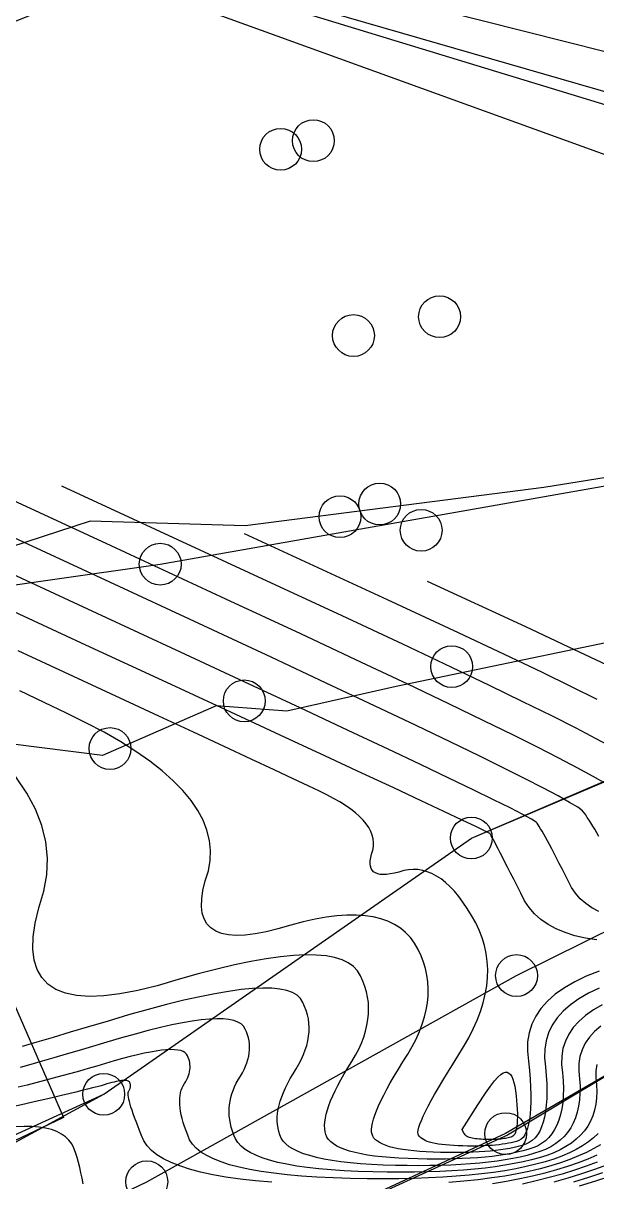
# Model space of a CAD drawing. Extents: x 83 to 1412852, y -76 to 4931706.
# Drawn here: x 1412689.03 to 1412702.75, y 4931555.2 to 4931582.91 of the extents above; entities that cross this region are included whole.
import ezdxf

# ---------------------------------------------------------------- set-up
doc = ezdxf.new("R2010")
doc.units = 0
doc.header["$MEASUREMENT"] = 0
doc.header["$PDMODE"] = 33
doc.header["$PDSIZE"] = 1
doc.layers.get('0').update_dxf_attribs({"color": 1, "linetype": 'CONTINUOUS'})
for name, color, linetype in [('Buildings-21-08-2020', 1, 'CONTINUOUS'), ('BUILDINGS21082020 entities', 1, 'CONTINUOUS'), ('Ground topo-Rev01', 1, 'CONTINUOUS'), ('New scratch layer', 1, 'CONTINUOUS')]:
    doc.layers.add(name, color=color, linetype=linetype)

msp = doc.modelspace()

# ---------------------------------------------------------------- linework, layer by layer
for points in [[(1412625.83, 4931580.38), (1412628.75, 4931581.8), (1412632.64, 4931582.21), (1412634.8, 4931580.2), (1412637.58, 4931576.34), (1412641.3, 4931568.83), (1412646.46, 4931561.43), (1412653.58, 4931556.32), (1412661.21, 4931552.91), (1412664.41, 4931553.01), (1412671.43, 4931552.25), (1412680.76, 4931551.75), (1412690.96, 4931557.29), (1412699.75, 4931563.42), (1412708.32, 4931567.05)], [(1412702.973, 4931564.713), (1412702.661, 4931564.891), (1412702.283, 4931565.097), (1412701.84, 4931565.33), (1412701.332, 4931565.59), (1412700.758, 4931565.878), (1412700.05, 4931566.225), (1412699.208, 4931566.631), (1412698.232, 4931567.097), (1412697.122, 4931567.621), (1412695.673, 4931568.3), (1412693.883, 4931569.134), (1412691.137, 4931570.407), (1412685.582, 4931572.977)], [(1412703.156, 4931565.567), (1412702.731, 4931565.796), (1412702.255, 4931566.045), (1412701.673, 4931566.34), (1412700.983, 4931566.681), (1412700.187, 4931567.067), (1412699.285, 4931567.499), (1412698.109, 4931568.054), (1412696.661, 4931568.731), (1412694.441, 4931569.761), (1412689.955, 4931571.837)], [(1412702.798, 4931563.455), (1412702.748, 4931563.544), (1412702.699, 4931563.628), (1412702.652, 4931563.707), (1412702.607, 4931563.78), (1412702.564, 4931563.849), (1412702.522, 4931563.912), (1412702.483, 4931563.971), (1412702.445, 4931564.024), (1412702.41, 4931564.072), (1412702.294, 4931564.155), (1412702.1, 4931564.273), (1412701.825, 4931564.425), (1412701.471, 4931564.613), (1412701.038, 4931564.835), (1412700.525, 4931565.092), (1412699.933, 4931565.384), (1412699.261, 4931565.711), (1412698.427, 4931566.11), (1412697.433, 4931566.582), (1412696.277, 4931567.126), (1412694.96, 4931567.744), (1412693.236, 4931568.547), (1412691.105, 4931569.537), (1412687.833, 4931571.053)], [(1412702.759, 4931566.73), (1412702.143, 4931567.037), (1412701.448, 4931567.377), (1412700.546, 4931567.807), (1412699.439, 4931568.328), (1412697.746, 4931569.116), (1412694.327, 4931570.697)], [(1412702.798, 4931561.66), (1412702.633, 4931561.749), (1412702.485, 4931561.852), (1412702.354, 4931561.968), (1412702.241, 4931562.097), (1412702.145, 4931562.239), (1412702.067, 4931562.395), (1412701.992, 4931562.543), (1412701.921, 4931562.682), (1412701.853, 4931562.814), (1412701.789, 4931562.938), (1412701.729, 4931563.053), (1412701.672, 4931563.161), (1412701.619, 4931563.261), (1412701.569, 4931563.353), (1412701.523, 4931563.437), (1412701.48, 4931563.512), (1412701.442, 4931563.58), (1412701.406, 4931563.64), (1412701.375, 4931563.692), (1412701.347, 4931563.736), (1412701.322, 4931563.772), (1412701.301, 4931563.8), (1412701.187, 4931563.871), (1412700.979, 4931563.983), (1412700.677, 4931564.138), (1412700.282, 4931564.334), (1412699.792, 4931564.573), (1412699.21, 4931564.854), (1412698.533, 4931565.178), (1412697.763, 4931565.543), (1412696.805, 4931565.995), (1412695.657, 4931566.532), (1412694.321, 4931567.156), (1412692.797, 4931567.866), (1412690.799, 4931568.794), (1412688.328, 4931569.939)], [(1412702.983, 4931567.56), (1412702.217, 4931567.925), (1412701.05, 4931568.47), (1412698.7, 4931569.557)], [(1412702.752, 4931560.984), (1412702.478, 4931561.026), (1412702.225, 4931561.084), (1412701.992, 4931561.158), (1412701.78, 4931561.247), (1412701.587, 4931561.351), (1412701.415, 4931561.47), (1412701.263, 4931561.605), (1412701.131, 4931561.756), (1412701.02, 4931561.921), (1412700.929, 4931562.102), (1412700.843, 4931562.273), (1412700.762, 4931562.432), (1412700.687, 4931562.581), (1412700.617, 4931562.719), (1412700.552, 4931562.846), (1412700.493, 4931562.962), (1412700.439, 4931563.067), (1412700.39, 4931563.162), (1412700.347, 4931563.245), (1412700.309, 4931563.318), (1412700.276, 4931563.38), (1412700.249, 4931563.432), (1412700.227, 4931563.472), (1412700.211, 4931563.502), (1412700.199, 4931563.521), (1412700.193, 4931563.529), (1412700.08, 4931563.586), (1412699.858, 4931563.693), (1412699.529, 4931563.85), (1412699.092, 4931564.056), (1412698.547, 4931564.312), (1412697.894, 4931564.617), (1412697.134, 4931564.972), (1412696.266, 4931565.376), (1412695.182, 4931565.88), (1412693.882, 4931566.483), (1412692.366, 4931567.186), (1412690.634, 4931567.988), (1412688.362, 4931569.04)], [(1412702.806, 4931560.238), (1412702.498, 4931560.115), (1412702.221, 4931559.981), (1412701.974, 4931559.837), (1412701.757, 4931559.684), (1412701.571, 4931559.519), (1412701.415, 4931559.345), (1412701.29, 4931559.161), (1412701.194, 4931558.966), (1412701.13, 4931558.761), (1412701.095, 4931558.546), (1412701.091, 4931558.32), (1412701.118, 4931558.085), (1412701.139, 4931557.862), (1412701.155, 4931557.654), (1412701.166, 4931557.459), (1412701.171, 4931557.278), (1412701.171, 4931557.11), (1412701.166, 4931556.956), (1412701.156, 4931556.816), (1412701.141, 4931556.689), (1412701.12, 4931556.576), (1412701.094, 4931556.476), (1412701.063, 4931556.39), (1412701.027, 4931556.318), (1412700.985, 4931556.259), (1412700.938, 4931556.214), (1412700.886, 4931556.182), (1412700.829, 4931556.164), (1412700.768, 4931556.148), (1412700.704, 4931556.132), (1412700.636, 4931556.118), (1412700.565, 4931556.106), (1412700.49, 4931556.095), (1412700.412, 4931556.085), (1412700.33, 4931556.076), (1412700.244, 4931556.069), (1412700.155, 4931556.063), (1412700.063, 4931556.058), (1412699.967, 4931556.055), (1412699.867, 4931556.053), (1412699.764, 4931556.052), (1412699.658, 4931556.053), (1412699.548, 4931556.055), (1412699.434, 4931556.058), (1412699.327, 4931556.063), (1412699.226, 4931556.07), (1412699.131, 4931556.078), (1412699.043, 4931556.088), (1412698.961, 4931556.1), (1412698.885, 4931556.113), (1412698.816, 4931556.128), (1412698.753, 4931556.145), (1412698.696, 4931556.164), (1412698.646, 4931556.184), (1412698.602, 4931556.205), (1412698.564, 4931556.229), (1412698.533, 4931556.254), (1412698.508, 4931556.28), (1412698.489, 4931556.309), (1412698.476, 4931556.339), (1412698.473, 4931556.381), (1412698.48, 4931556.434), (1412698.496, 4931556.5), (1412698.521, 4931556.577), (1412698.556, 4931556.666), (1412698.601, 4931556.767), (1412698.654, 4931556.879), (1412698.718, 4931557.004), (1412698.79, 4931557.14), (1412698.872, 4931557.288), (1412698.964, 4931557.448), (1412699.065, 4931557.62), (1412699.176, 4931557.803), (1412699.296, 4931557.998), (1412699.425, 4931558.205), (1412699.564, 4931558.424), (1412699.688, 4931558.64), (1412699.797, 4931558.854), (1412699.891, 4931559.065), (1412699.97, 4931559.273), (1412700.034, 4931559.479), (1412700.083, 4931559.682), (1412700.118, 4931559.883), (1412700.137, 4931560.081), (1412700.141, 4931560.276), (1412700.131, 4931560.469), (1412700.105, 4931560.659), (1412700.065, 4931560.847), (1412700.01, 4931561.031), (1412699.939, 4931561.214), (1412699.854, 4931561.393), (1412699.754, 4931561.57), (1412699.652, 4931561.734), (1412699.55, 4931561.885), (1412699.447, 4931562.022), (1412699.343, 4931562.146), (1412699.238, 4931562.257), (1412699.132, 4931562.355), (1412699.024, 4931562.44), (1412698.916, 4931562.511), (1412698.807, 4931562.569), (1412698.697, 4931562.614), (1412698.586, 4931562.645), (1412698.474, 4931562.664), (1412698.361, 4931562.669), (1412698.247, 4931562.661), (1412698.132, 4931562.639), (1412698.016, 4931562.605), (1412697.909, 4931562.578), (1412697.811, 4931562.56), (1412697.722, 4931562.549), (1412697.643, 4931562.546), (1412697.572, 4931562.551), (1412697.51, 4931562.564), (1412697.458, 4931562.584), (1412697.414, 4931562.613), (1412697.38, 4931562.649), (1412697.354, 4931562.694), (1412697.338, 4931562.746), (1412697.33, 4931562.806), (1412697.332, 4931562.874), (1412697.343, 4931562.95), (1412697.363, 4931563.034), (1412697.392, 4931563.126), (1412697.408, 4931563.218), (1412697.411, 4931563.308), (1412697.402, 4931563.399), (1412697.38, 4931563.489), (1412697.345, 4931563.579), (1412697.297, 4931563.668), (1412697.237, 4931563.757), (1412697.163, 4931563.846), (1412697.077, 4931563.934), (1412696.979, 4931564.021), (1412696.867, 4931564.109), (1412696.743, 4931564.196), (1412696.606, 4931564.282), (1412696.456, 4931564.368), (1412696.294, 4931564.454), (1412696.118, 4931564.539), (1412695.85, 4931564.667), (1412695.488, 4931564.838), (1412695.032, 4931565.052), (1412694.483, 4931565.309), (1412693.841, 4931565.609), (1412693.105, 4931565.952), (1412692.276, 4931566.338), (1412691.354, 4931566.767), (1412690.234, 4931567.287), (1412688.916, 4931567.898)], [(1412702.808, 4931559.831), (1412702.55, 4931559.707), (1412702.32, 4931559.573), (1412702.119, 4931559.43), (1412701.946, 4931559.277), (1412701.801, 4931559.115), (1412701.684, 4931558.944), (1412701.596, 4931558.763), (1412701.535, 4931558.572), (1412701.503, 4931558.372), (1412701.5, 4931558.162), (1412701.524, 4931557.943), (1412701.542, 4931557.736), (1412701.552, 4931557.541), (1412701.556, 4931557.358), (1412701.553, 4931557.186), (1412701.542, 4931557.027), (1412701.525, 4931556.88), (1412701.5, 4931556.745), (1412701.469, 4931556.622), (1412701.43, 4931556.51), (1412701.385, 4931556.411), (1412701.333, 4931556.324), (1412701.273, 4931556.248), (1412701.207, 4931556.185), (1412701.133, 4931556.133), (1412701.053, 4931556.094), (1412700.965, 4931556.067), (1412700.873, 4931556.041), (1412700.775, 4931556.018), (1412700.671, 4931555.997), (1412700.562, 4931555.977), (1412700.448, 4931555.96), (1412700.328, 4931555.945), (1412700.203, 4931555.932), (1412700.073, 4931555.921), (1412699.937, 4931555.911), (1412699.796, 4931555.904), (1412699.649, 4931555.899), (1412699.497, 4931555.896), (1412699.34, 4931555.895), (1412699.177, 4931555.896), (1412699.009, 4931555.9), (1412698.836, 4931555.905), (1412698.672, 4931555.912), (1412698.518, 4931555.923), (1412698.374, 4931555.935), (1412698.239, 4931555.951), (1412698.114, 4931555.969), (1412697.998, 4931555.989), (1412697.893, 4931556.012), (1412697.796, 4931556.037), (1412697.71, 4931556.065), (1412697.633, 4931556.096), (1412697.566, 4931556.129), (1412697.508, 4931556.165), (1412697.46, 4931556.203), (1412697.422, 4931556.244), (1412697.393, 4931556.287), (1412697.375, 4931556.333), (1412697.364, 4931556.387), (1412697.362, 4931556.451), (1412697.369, 4931556.522), (1412697.384, 4931556.603), (1412697.408, 4931556.692), (1412697.44, 4931556.79), (1412697.48, 4931556.897), (1412697.53, 4931557.012), (1412697.587, 4931557.136), (1412697.654, 4931557.269), (1412697.728, 4931557.411), (1412697.812, 4931557.561), (1412697.903, 4931557.72), (1412698.004, 4931557.887), (1412698.113, 4931558.063), (1412698.23, 4931558.248), (1412698.335, 4931558.431), (1412698.427, 4931558.611), (1412698.506, 4931558.79), (1412698.573, 4931558.966), (1412698.627, 4931559.14), (1412698.669, 4931559.311), (1412698.698, 4931559.481), (1412698.714, 4931559.648), (1412698.718, 4931559.813), (1412698.709, 4931559.976), (1412698.688, 4931560.137), (1412698.653, 4931560.295), (1412698.607, 4931560.451), (1412698.547, 4931560.605), (1412698.475, 4931560.757), (1412698.39, 4931560.907), (1412698.292, 4931561.041), (1412698.179, 4931561.161), (1412698.052, 4931561.265), (1412697.911, 4931561.354), (1412697.756, 4931561.428), (1412697.587, 4931561.487), (1412697.404, 4931561.531), (1412697.207, 4931561.56), (1412696.996, 4931561.574), (1412696.771, 4931561.572), (1412696.532, 4931561.556), (1412696.279, 4931561.524), (1412696.012, 4931561.477), (1412695.73, 4931561.415), (1412695.435, 4931561.338), (1412695.126, 4931561.246), (1412694.841, 4931561.175), (1412694.58, 4931561.125), (1412694.343, 4931561.097), (1412694.13, 4931561.089), (1412693.942, 4931561.102), (1412693.777, 4931561.136), (1412693.637, 4931561.191), (1412693.521, 4931561.268), (1412693.429, 4931561.365), (1412693.361, 4931561.484), (1412693.317, 4931561.623), (1412693.298, 4931561.784), (1412693.302, 4931561.965), (1412693.331, 4931562.168), (1412693.384, 4931562.392), (1412693.461, 4931562.636), (1412693.504, 4931562.88), (1412693.513, 4931563.123), (1412693.488, 4931563.364), (1412693.429, 4931563.604), (1412693.336, 4931563.844), (1412693.209, 4931564.082), (1412693.048, 4931564.319), (1412692.852, 4931564.555), (1412692.623, 4931564.79), (1412692.36, 4931565.024), (1412692.063, 4931565.257), (1412691.731, 4931565.488), (1412691.366, 4931565.719), (1412690.967, 4931565.948), (1412690.533, 4931566.177), (1412690.066, 4931566.404), (1412689.538, 4931566.659), (1412688.951, 4931566.94)], [(1412702.879, 4931559.432), (1412702.667, 4931559.309), (1412702.48, 4931559.176), (1412702.32, 4931559.035), (1412702.186, 4931558.885), (1412702.078, 4931558.727), (1412701.997, 4931558.559), (1412701.941, 4931558.383), (1412701.911, 4931558.198), (1412701.908, 4931558.004), (1412701.931, 4931557.802), (1412701.945, 4931557.61), (1412701.95, 4931557.428), (1412701.946, 4931557.256), (1412701.934, 4931557.095), (1412701.913, 4931556.944), (1412701.883, 4931556.804), (1412701.844, 4931556.674), (1412701.797, 4931556.554), (1412701.741, 4931556.445), (1412701.676, 4931556.346), (1412701.602, 4931556.257), (1412701.519, 4931556.179), (1412701.428, 4931556.111), (1412701.328, 4931556.053), (1412701.219, 4931556.006), (1412701.102, 4931555.969), (1412700.977, 4931555.935), (1412700.845, 4931555.903), (1412700.706, 4931555.875), (1412700.559, 4931555.849), (1412700.406, 4931555.826), (1412700.245, 4931555.805), (1412700.077, 4931555.787), (1412699.901, 4931555.773), (1412699.719, 4931555.76), (1412699.529, 4931555.751), (1412699.332, 4931555.744), (1412699.128, 4931555.74), (1412698.916, 4931555.739), (1412698.697, 4931555.74), (1412698.471, 4931555.744), (1412698.238, 4931555.751), (1412698.018, 4931555.762), (1412697.811, 4931555.775), (1412697.616, 4931555.792), (1412697.435, 4931555.813), (1412697.267, 4931555.837), (1412697.112, 4931555.864), (1412696.969, 4931555.895), (1412696.84, 4931555.93), (1412696.724, 4931555.967), (1412696.62, 4931556.008), (1412696.53, 4931556.053), (1412696.452, 4931556.101), (1412696.388, 4931556.152), (1412696.337, 4931556.207), (1412696.298, 4931556.265), (1412696.273, 4931556.327), (1412696.255, 4931556.394), (1412696.244, 4931556.467), (1412696.242, 4931556.545), (1412696.247, 4931556.629), (1412696.259, 4931556.719), (1412696.279, 4931556.814), (1412696.307, 4931556.915), (1412696.342, 4931557.021), (1412696.384, 4931557.133), (1412696.435, 4931557.25), (1412696.493, 4931557.373), (1412696.558, 4931557.502), (1412696.631, 4931557.636), (1412696.712, 4931557.776), (1412696.8, 4931557.921), (1412696.896, 4931558.072), (1412696.982, 4931558.222), (1412697.057, 4931558.369), (1412697.122, 4931558.515), (1412697.176, 4931558.658), (1412697.221, 4931558.8), (1412697.254, 4931558.941), (1412697.278, 4931559.079), (1412697.291, 4931559.215), (1412697.294, 4931559.35), (1412697.287, 4931559.483), (1412697.27, 4931559.614), (1412697.242, 4931559.744), (1412697.203, 4931559.871), (1412697.155, 4931559.997), (1412697.096, 4931560.121), (1412697.027, 4931560.243), (1412696.931, 4931560.348), (1412696.807, 4931560.437), (1412696.657, 4931560.508), (1412696.479, 4931560.562), (1412696.275, 4931560.599), (1412696.043, 4931560.619), (1412695.784, 4931560.623), (1412695.498, 4931560.609), (1412695.185, 4931560.578), (1412694.845, 4931560.531), (1412694.478, 4931560.466), (1412694.084, 4931560.384), (1412693.662, 4931560.286), (1412693.214, 4931560.17), (1412692.738, 4931560.037), (1412692.236, 4931559.888), (1412691.772, 4931559.772), (1412691.348, 4931559.691), (1412690.963, 4931559.644), (1412690.618, 4931559.632), (1412690.311, 4931559.653), (1412690.044, 4931559.709), (1412689.816, 4931559.799), (1412689.627, 4931559.923), (1412689.478, 4931560.081), (1412689.368, 4931560.273), (1412689.297, 4931560.5), (1412689.265, 4931560.761), (1412689.273, 4931561.056), (1412689.319, 4931561.385), (1412689.405, 4931561.749), (1412689.531, 4931562.147), (1412689.6, 4931562.543), (1412689.615, 4931562.937), (1412689.574, 4931563.329), (1412689.478, 4931563.72), (1412689.327, 4931564.109), (1412689.121, 4931564.496), (1412688.859, 4931564.881)], [(1412711.73, 4931562.82), (1412700.57, 4931556.35), (1412691.34, 4931552.07), (1412681.93, 4931548.05), (1412672.34, 4931547.94), (1412661.77, 4931549.26), (1412658.05, 4931550.37), (1412653.65, 4931552.02), (1412647.75, 4931555.08)], [(1412702.842, 4931558.923), (1412702.695, 4931558.793), (1412702.572, 4931558.656), (1412702.473, 4931558.51), (1412702.398, 4931558.356), (1412702.347, 4931558.194), (1412702.32, 4931558.024), (1412702.316, 4931557.846), (1412702.337, 4931557.66), (1412702.348, 4931557.483), (1412702.347, 4931557.315), (1412702.337, 4931557.155), (1412702.315, 4931557.004), (1412702.283, 4931556.861), (1412702.241, 4931556.728), (1412702.188, 4931556.603), (1412702.125, 4931556.486), (1412702.051, 4931556.379), (1412701.966, 4931556.28), (1412701.871, 4931556.19), (1412701.766, 4931556.109), (1412701.65, 4931556.036), (1412701.523, 4931555.973), (1412701.386, 4931555.918), (1412701.238, 4931555.871), (1412701.081, 4931555.828), (1412700.916, 4931555.789), (1412700.741, 4931555.753), (1412700.557, 4931555.72), (1412700.364, 4931555.691), (1412700.161, 4931555.666), (1412699.95, 4931555.643), (1412699.73, 4931555.624), (1412699.5, 4931555.609), (1412699.262, 4931555.597), (1412699.014, 4931555.589), (1412698.758, 4931555.584), (1412698.492, 4931555.582), (1412698.217, 4931555.584), (1412697.933, 4931555.589), (1412697.64, 4931555.598), (1412697.364, 4931555.611), (1412697.103, 4931555.628), (1412696.859, 4931555.649), (1412696.631, 4931555.675), (1412696.42, 4931555.706), (1412696.225, 4931555.74), (1412696.046, 4931555.779), (1412695.884, 4931555.822), (1412695.737, 4931555.869), (1412695.608, 4931555.921), (1412695.494, 4931555.977), (1412695.397, 4931556.037), (1412695.316, 4931556.102), (1412695.251, 4931556.17), (1412695.203, 4931556.243), (1412695.171, 4931556.321), (1412695.145, 4931556.401), (1412695.127, 4931556.483), (1412695.115, 4931556.568), (1412695.109, 4931556.655), (1412695.11, 4931556.745), (1412695.118, 4931556.837), (1412695.133, 4931556.932), (1412695.154, 4931557.03), (1412695.182, 4931557.129), (1412695.216, 4931557.231), (1412695.257, 4931557.336), (1412695.305, 4931557.443), (1412695.359, 4931557.553), (1412695.42, 4931557.665), (1412695.488, 4931557.78), (1412695.562, 4931557.897), (1412695.628, 4931558.012), (1412695.687, 4931558.127), (1412695.737, 4931558.239), (1412695.779, 4931558.351), (1412695.814, 4931558.461), (1412695.84, 4931558.57), (1412695.858, 4931558.677), (1412695.869, 4931558.783), (1412695.871, 4931558.887), (1412695.865, 4931558.99), (1412695.852, 4931559.092), (1412695.83, 4931559.192), (1412695.8, 4931559.291), (1412695.763, 4931559.389), (1412695.717, 4931559.485), (1412695.664, 4931559.58), (1412695.582, 4931559.659), (1412695.474, 4931559.724), (1412695.338, 4931559.773), (1412695.174, 4931559.807), (1412694.983, 4931559.826), (1412694.764, 4931559.83), (1412694.518, 4931559.819), (1412694.244, 4931559.793), (1412693.942, 4931559.752), (1412693.613, 4931559.696), (1412693.257, 4931559.624), (1412692.873, 4931559.538), (1412692.462, 4931559.436), (1412692.023, 4931559.319), (1412691.556, 4931559.187), (1412691.062, 4931559.04), (1412690.596, 4931558.902), (1412690.157, 4931558.772), (1412689.747, 4931558.65), (1412689.364, 4931558.537), (1412689.01, 4931558.433)], [(1412702.752, 4931558.006), (1412702.728, 4931557.851), (1412702.725, 4931557.689), (1412702.744, 4931557.519), (1412702.75, 4931557.357), (1412702.745, 4931557.201), (1412702.727, 4931557.053), (1412702.697, 4931556.912), (1412702.654, 4931556.778), (1412702.599, 4931556.651), (1412702.532, 4931556.531), (1412702.453, 4931556.419), (1412702.361, 4931556.313), (1412702.257, 4931556.215), (1412702.141, 4931556.124), (1412702.012, 4931556.039), (1412701.871, 4931555.962), (1412701.718, 4931555.892), (1412701.552, 4931555.829), (1412701.375, 4931555.774), (1412701.186, 4931555.722), (1412700.986, 4931555.674), (1412700.775, 4931555.631), (1412700.554, 4931555.592), (1412700.321, 4931555.557), (1412700.078, 4931555.526), (1412699.824, 4931555.499), (1412699.558, 4931555.476), (1412699.282, 4931555.458), (1412698.995, 4931555.443), (1412698.697, 4931555.433), (1412698.388, 4931555.427), (1412698.068, 4931555.425), (1412697.737, 4931555.427), (1412697.395, 4931555.434), (1412697.042, 4931555.444), (1412696.709, 4931555.46), (1412696.396, 4931555.481), (1412696.102, 4931555.507), (1412695.828, 4931555.538), (1412695.573, 4931555.574), (1412695.338, 4931555.616), (1412695.123, 4931555.662), (1412694.927, 4931555.714), (1412694.751, 4931555.771), (1412694.595, 4931555.833), (1412694.458, 4931555.901), (1412694.341, 4931555.973), (1412694.243, 4931556.051), (1412694.166, 4931556.134), (1412694.107, 4931556.222), (1412694.069, 4931556.315), (1412694.036, 4931556.408), (1412694.009, 4931556.5), (1412693.987, 4931556.591), (1412693.972, 4931556.682), (1412693.962, 4931556.772), (1412693.957, 4931556.861), (1412693.959, 4931556.95), (1412693.966, 4931557.038), (1412693.979, 4931557.126), (1412693.997, 4931557.213), (1412694.021, 4931557.299), (1412694.051, 4931557.384), (1412694.087, 4931557.47), (1412694.128, 4931557.554), (1412694.175, 4931557.638), (1412694.228, 4931557.721), (1412694.275, 4931557.803), (1412694.317, 4931557.884), (1412694.352, 4931557.964), (1412694.382, 4931558.043), (1412694.407, 4931558.122), (1412694.426, 4931558.199), (1412694.439, 4931558.275), (1412694.446, 4931558.35), (1412694.448, 4931558.424), (1412694.444, 4931558.497), (1412694.434, 4931558.57), (1412694.418, 4931558.641), (1412694.397, 4931558.711), (1412694.371, 4931558.78), (1412694.338, 4931558.849), (1412694.3, 4931558.916), (1412694.243, 4931558.972), (1412694.165, 4931559.018), (1412694.069, 4931559.053), (1412693.952, 4931559.078), (1412693.817, 4931559.091), (1412693.661, 4931559.094), (1412693.486, 4931559.086), (1412693.292, 4931559.068), (1412693.078, 4931559.038), (1412692.844, 4931558.998), (1412692.591, 4931558.948), (1412692.319, 4931558.886), (1412692.026, 4931558.814), (1412691.715, 4931558.731), (1412691.383, 4931558.637), (1412691.032, 4931558.533), (1412690.695, 4931558.433), (1412690.372, 4931558.338), (1412690.063, 4931558.248), (1412689.768, 4931558.162), (1412689.486, 4931558.082), (1412689.218, 4931558.005), (1412688.964, 4931557.934)], [(1412702.781, 4931556.351), (1412702.671, 4931556.248), (1412702.548, 4931556.15), (1412702.41, 4931556.057), (1412702.258, 4931555.97), (1412702.093, 4931555.888), (1412701.913, 4931555.812), (1412701.719, 4931555.741), (1412701.511, 4931555.676), (1412701.29, 4931555.615), (1412701.057, 4931555.56), (1412700.81, 4931555.509), (1412700.551, 4931555.463), (1412700.279, 4931555.422), (1412699.995, 4931555.386), (1412699.697, 4931555.355), (1412699.387, 4931555.328), (1412699.064, 4931555.307), (1412698.728, 4931555.29), (1412698.379, 4931555.278), (1412698.018, 4931555.271), (1412697.644, 4931555.268), (1412697.257, 4931555.271), (1412696.857, 4931555.278), (1412696.444, 4931555.291), (1412696.055, 4931555.309), (1412695.688, 4931555.333), (1412695.345, 4931555.364), (1412695.024, 4931555.4), (1412694.726, 4931555.442), (1412694.451, 4931555.491), (1412694.2, 4931555.546), (1412693.971, 4931555.606), (1412693.765, 4931555.673), (1412693.582, 4931555.746), (1412693.422, 4931555.824), (1412693.285, 4931555.909), (1412693.171, 4931556), (1412693.08, 4931556.097), (1412693.012, 4931556.2), (1412692.967, 4931556.309), (1412692.927, 4931556.414), (1412692.891, 4931556.516), (1412692.86, 4931556.614), (1412692.834, 4931556.708), (1412692.813, 4931556.798), (1412692.797, 4931556.885), (1412692.785, 4931556.968), (1412692.778, 4931557.047), (1412692.776, 4931557.122), (1412692.778, 4931557.194), (1412692.786, 4931557.262), (1412692.798, 4931557.326), (1412692.815, 4931557.386), (1412692.837, 4931557.443), (1412692.863, 4931557.496), (1412692.894, 4931557.545), (1412692.922, 4931557.594), (1412692.947, 4931557.642), (1412692.968, 4931557.689), (1412692.986, 4931557.736), (1412693, 4931557.782), (1412693.011, 4931557.828), (1412693.019, 4931557.873), (1412693.023, 4931557.917), (1412693.024, 4931557.961), (1412693.022, 4931558.005), (1412693.016, 4931558.047), (1412693.007, 4931558.09), (1412692.994, 4931558.131), (1412692.979, 4931558.172), (1412692.959, 4931558.212), (1412692.937, 4931558.252), (1412692.903, 4931558.286), (1412692.857, 4931558.313), (1412692.8, 4931558.334), (1412692.731, 4931558.348), (1412692.651, 4931558.356), (1412692.559, 4931558.358), (1412692.455, 4931558.353), (1412692.34, 4931558.342), (1412692.213, 4931558.325), (1412692.075, 4931558.301), (1412691.925, 4931558.271), (1412691.764, 4931558.235), (1412691.591, 4931558.192), (1412691.407, 4931558.143), (1412691.211, 4931558.087), (1412691.003, 4931558.026), (1412690.795, 4931557.965), (1412690.587, 4931557.905), (1412690.379, 4931557.846), (1412690.171, 4931557.788), (1412689.962, 4931557.73), (1412689.754, 4931557.674), (1412689.545, 4931557.619), (1412689.336, 4931557.564), (1412689.127, 4931557.511), (1412688.918, 4931557.458)], [(1412699.534, 4931556.451), (1412699.904, 4931557.034), (1412700.088, 4931557.315), (1412700.208, 4931557.486), (1412700.307, 4931557.615), (1412700.383, 4931557.699), (1412700.452, 4931557.762), (1412700.512, 4931557.802), (1412700.563, 4931557.821), (1412700.607, 4931557.817), (1412700.646, 4931557.798), (1412700.682, 4931557.765), (1412700.715, 4931557.717), (1412700.743, 4931557.654), (1412700.768, 4931557.576), (1412700.789, 4931557.483), (1412700.807, 4931557.375), (1412700.82, 4931557.253), (1412700.832, 4931557.138), (1412700.84, 4931557.029), (1412700.846, 4931556.928), (1412700.85, 4931556.834), (1412700.851, 4931556.747), (1412700.849, 4931556.668), (1412700.845, 4931556.595), (1412700.838, 4931556.53), (1412700.829, 4931556.471), (1412700.817, 4931556.42), (1412700.803, 4931556.376), (1412700.786, 4931556.339), (1412700.766, 4931556.309), (1412700.744, 4931556.286), (1412700.72, 4931556.271), (1412700.693, 4931556.262), (1412700.664, 4931556.254), (1412700.633, 4931556.247), (1412700.601, 4931556.24), (1412700.568, 4931556.234), (1412700.532, 4931556.229), (1412700.495, 4931556.224), (1412700.456, 4931556.22), (1412700.416, 4931556.217), (1412700.374, 4931556.214), (1412700.33, 4931556.212), (1412700.284, 4931556.21), (1412700.237, 4931556.209), (1412700.188, 4931556.209), (1412700.138, 4931556.209), (1412700.086, 4931556.21), (1412700.032, 4931556.212), (1412699.981, 4931556.214), (1412699.933, 4931556.217), (1412699.888, 4931556.221), (1412699.847, 4931556.226), (1412699.808, 4931556.232), (1412699.772, 4931556.238), (1412699.739, 4931556.245), (1412699.709, 4931556.253), (1412699.682, 4931556.263), (1412699.657, 4931556.274), (1412699.635, 4931556.287), (1412699.616, 4931556.301), (1412699.598, 4931556.32), (1412699.582, 4931556.344), (1412699.564, 4931556.379), (1412699.534, 4931556.451)], [(1412694.981, 4931555.186), (1412694.587, 4931555.221), (1412694.22, 4931555.262), (1412693.879, 4931555.311), (1412693.565, 4931555.367), (1412693.276, 4931555.429), (1412693.014, 4931555.498), (1412692.779, 4931555.575), (1412692.569, 4931555.658), (1412692.386, 4931555.748), (1412692.229, 4931555.845), (1412692.099, 4931555.949), (1412691.995, 4931556.06), (1412691.917, 4931556.178), (1412691.865, 4931556.303), (1412691.817, 4931556.421), (1412691.773, 4931556.532), (1412691.733, 4931556.637), (1412691.697, 4931556.734), (1412691.664, 4931556.825), (1412691.636, 4931556.908), (1412691.611, 4931556.985), (1412691.59, 4931557.055), (1412691.573, 4931557.118), (1412691.56, 4931557.175), (1412691.55, 4931557.224), (1412691.545, 4931557.267), (1412691.543, 4931557.303), (1412691.545, 4931557.332), (1412691.551, 4931557.354), (1412691.56, 4931557.369), (1412691.569, 4931557.384), (1412691.577, 4931557.399), (1412691.583, 4931557.414), (1412691.589, 4931557.428), (1412691.593, 4931557.443), (1412691.597, 4931557.457), (1412691.599, 4931557.471), (1412691.6, 4931557.485), (1412691.601, 4931557.498), (1412691.6, 4931557.512), (1412691.598, 4931557.525), (1412691.595, 4931557.538), (1412691.591, 4931557.551), (1412691.586, 4931557.564), (1412691.581, 4931557.576), (1412691.574, 4931557.589), (1412691.563, 4931557.599), (1412691.549, 4931557.607), (1412691.531, 4931557.614), (1412691.51, 4931557.618), (1412691.485, 4931557.621), (1412691.456, 4931557.621), (1412691.424, 4931557.62), (1412691.388, 4931557.617), (1412691.349, 4931557.611), (1412691.306, 4931557.604), (1412691.26, 4931557.594), (1412691.21, 4931557.583), (1412691.156, 4931557.57), (1412691.099, 4931557.555), (1412691.038, 4931557.537), (1412690.973, 4931557.518), (1412690.895, 4931557.496), (1412690.802, 4931557.471), (1412690.695, 4931557.444), (1412690.574, 4931557.413), (1412690.439, 4931557.379), (1412690.289, 4931557.343), (1412690.126, 4931557.304), (1412689.948, 4931557.262), (1412689.756, 4931557.216), (1412689.55, 4931557.169), (1412689.33, 4931557.118), (1412689.096, 4931557.064), (1412688.847, 4931557.008)], [(1412690.468, 4931555.152), (1412690.443, 4931555.285), (1412690.416, 4931555.414), (1412690.386, 4931555.54), (1412690.355, 4931555.662), (1412690.321, 4931555.78), (1412690.286, 4931555.894), (1412690.248, 4931556.005), (1412690.195, 4931556.105), (1412690.128, 4931556.194), (1412690.046, 4931556.273), (1412689.949, 4931556.34), (1412689.837, 4931556.397), (1412689.711, 4931556.444), (1412689.57, 4931556.479), (1412689.414, 4931556.504), (1412689.244, 4931556.518), (1412689.059, 4931556.521), (1412688.859, 4931556.513)], [(1412702.838, 4931556.084), (1412702.68, 4931555.99), (1412702.505, 4931555.9), (1412702.314, 4931555.814), (1412702.108, 4931555.731), (1412701.885, 4931555.653), (1412701.647, 4931555.578), (1412701.395, 4931555.509), (1412701.127, 4931555.445), (1412700.845, 4931555.387), (1412700.548, 4931555.335), (1412700.237, 4931555.288), (1412699.911, 4931555.246), (1412699.571, 4931555.211), (1412699.215, 4931555.18)], [(1412702.751, 4931555.83), (1412702.536, 4931555.74), (1412702.303, 4931555.651), (1412702.052, 4931555.565), (1412701.784, 4931555.48), (1412701.503, 4931555.402), (1412701.21, 4931555.331), (1412700.905, 4931555.265), (1412700.587, 4931555.205), (1412700.257, 4931555.152)], [(1412702.757, 4931555.665), (1412702.497, 4931555.571), (1412702.218, 4931555.476), (1412701.92, 4931555.383), (1412701.613, 4931555.296), (1412701.298, 4931555.216), (1412700.975, 4931555.142)], [(1412702.979, 4931555.591), (1412702.692, 4931555.49), (1412702.385, 4931555.388), (1412702.056, 4931555.285), (1412701.724, 4931555.189)], [(1412702.887, 4931555.41), (1412702.551, 4931555.3), (1412702.193, 4931555.187)], [(1412703.082, 4931555.329), (1412702.718, 4931555.212), (1412702.329, 4931555.09)]]:
    msp.add_lwpolyline(points)
at = {"color": 2, "true_color": 0xf1eb1f}
msp.add_lwpolyline([(1412645.09, 4931558.53), (1412661.49, 4931550.97), (1412674.09, 4931550.21), (1412683.54, 4931551.15), (1412691.99, 4931555.2), (1412700.83, 4931560.13), (1412709.01, 4931564.18)], dxfattribs=at)
at = {"layer": 'Buildings-21-08-2020', "color": 7}
for p in [(1412695.972, 4931580.1, 59.62), (1412695.189, 4931579.893, 58.29), (1412696.931, 4931575.439, 59.93), (1412697.558, 4931571.408, 60.25), (1412696.608, 4931571.105, 60.29)]:
    msp.add_point(p, dxfattribs=at)
at = {"layer": 'BUILDINGS21082020 entities', "color": 7}
for p in [(1412695.972, 4931580.1, 59.62), (1412695.189, 4931579.893, 58.29), (1412696.931, 4931575.439, 59.93), (1412697.558, 4931571.408, 60.25), (1412696.608, 4931571.105, 60.29)]:
    msp.add_point(p, dxfattribs=at)
at = {"layer": 'Ground topo-Rev01', "color": 7}
for p in [(1412698.99, 4931575.89, 57.94), (1412698.55, 4931570.78, 60.05), (1412692.31, 4931569.97, 60.38), (1412699.28, 4931567.52, 59.84), (1412694.32, 4931566.7, 60.2), (1412691.11, 4931565.56, 60.52), (1412699.75, 4931563.42, 62.68), (1412700.83, 4931560.13, 62.77), (1412690.96, 4931557.29, 64.09), (1412700.57, 4931556.35, 62.42), (1412691.99, 4931555.2, 64.06)]:
    msp.add_point(p, dxfattribs=at)
at = {"layer": 'New scratch layer', "color": 7, "linetype": 'Continuous', "flags": 128}
for points in [[(1412776.225, 4931589.015), (1412764.43, 4931586.55), (1412755, 4931583.8), (1412739.68, 4931584.96), (1412724.3, 4931581.22), (1412720.26, 4931580.03), (1412715.15, 4931578.72), (1412709.2, 4931577.93), (1412707.868, 4931579.851), (1412694.687, 4931583.663), (1412693.533, 4931584.053), (1412692.818, 4931584.36), (1412692.912, 4931584.793), (1412697.21, 4931584.4), (1412716.552, 4931586.205), (1412727.29, 4931586.7), (1412758, 4931587.58), (1412776.225, 4931589.015)], [(1412693.24, 4931584.688), (1412711.708, 4931580.021), (1412713.233, 4931576.744), (1412710.8, 4931575.604), (1412707.116, 4931576.328), (1412706.498, 4931577.992), (1412703.152, 4931579.688), (1412690.9, 4931584.127), (1412693.24, 4931584.688)], [(1412692.12, 4931584.274), (1412706.993, 4931579.732), (1412707.66, 4931577.175), (1412712.463, 4931577.811), (1412712.816, 4931576.928), (1412713.346, 4931575.304), (1412713.346, 4931573.926), (1412709.638, 4931573.114), (1412701.479, 4931571.807), (1412694.345, 4931570.889), (1412690.636, 4931570.995), (1412685.303, 4931569.264), (1412683.467, 4931571.313), (1412682.513, 4931574.315), (1412680.959, 4931576.575), (1412680.606, 4931579.506), (1412683.114, 4931580.849), (1412687.105, 4931582.261), (1412692.12, 4931584.274)], [(1412692.12, 4931584.274), (1412706.993, 4931579.732), (1412707.66, 4931577.175), (1412712.463, 4931577.811), (1412712.816, 4931576.928), (1412713.346, 4931575.304), (1412713.346, 4931573.926), (1412709.638, 4931573.114), (1412701.479, 4931571.807), (1412694.345, 4931570.889), (1412690.636, 4931570.995), (1412685.303, 4931569.264), (1412683.467, 4931571.313), (1412682.513, 4931574.315), (1412680.959, 4931576.575), (1412680.606, 4931579.506), (1412683.114, 4931580.849), (1412687.105, 4931582.261), (1412692.12, 4931584.274)], [(1412685.4, 4931570.65), (1412687.1, 4931569.23), (1412692.31, 4931569.97), (1412706.295, 4931572.432), (1412716.511, 4931575.315), (1412717.815, 4931570.368), (1412718.237, 4931568.028), (1412710.18, 4931570.606), (1412705.07, 4931568.53), (1412697.954, 4931567.043), (1412695.334, 4931566.456), (1412693.648, 4931566.583), (1412690.933, 4931565.395), (1412685.685, 4931566.055), (1412683.998, 4931567.338), (1412683.582, 4931568.629), (1412685.4, 4931570.65)], [(1412661.451, 4931553.371), (1412671.43, 4931552.25), (1412680.831, 4931552.515), (1412684.89, 4931554.52), (1412690.96, 4931557.29), (1412699.75, 4931563.42), (1412708.342, 4931567.097), (1412711.064, 4931570.114), (1412720.16, 4931568.96), (1412714.68, 4931563.43), (1412711.663, 4931562.935), (1412700.614, 4931556.309), (1412691.34, 4931552.07), (1412682.865, 4931548.659), (1412672.34, 4931547.94), (1412661.689, 4931549.31), (1412661.451, 4931553.371)], [(1412681.002, 4931560.709), (1412683.76, 4931568.61), (1412684.22, 4931567.37), (1412685.89, 4931566.16), (1412690, 4931556.737), (1412685.271, 4931554.483), (1412684.568, 4931554.343), (1412683.226, 4931554.649), (1412681.554, 4931555.329), (1412679.446, 4931558.28), (1412681.002, 4931560.709)]]:
    msp.add_lwpolyline(points, close=True, dxfattribs=at)

doc.saveas('drawing.dxf')
